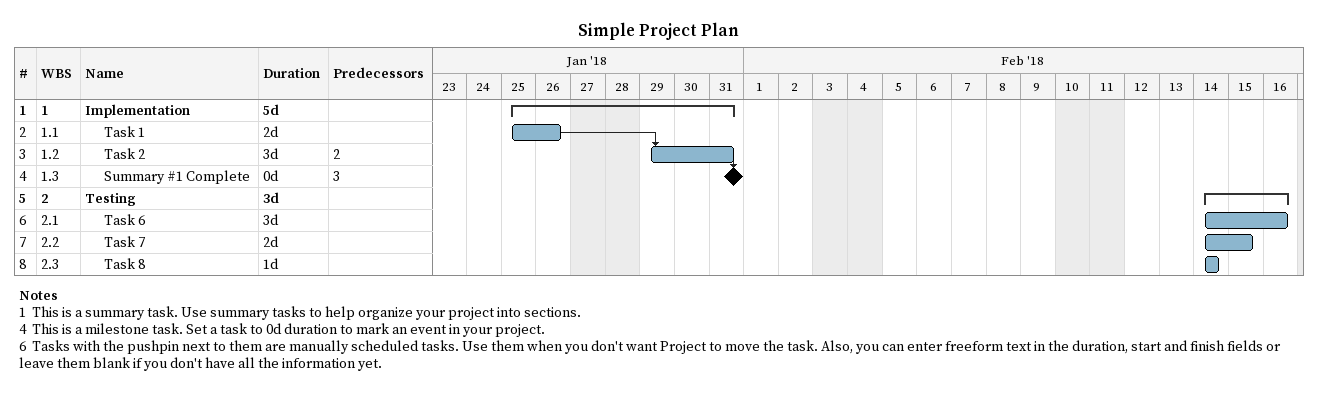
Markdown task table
Simple Project Plan

| ID | WBS | Task | Duration | Start | Finish | Predecessors |
|---|---|---|---|---|---|---|
| 1 | 1 | **Implementation** | 5d | 2018-01-25 | 2018-01-31 |  |
| 2 | 1.1 | Task 1 | 2d | 2018-01-25 | 2018-01-26 |  |
| 3 | 1.2 | Task 2 | 3d | 2018-01-29 | 2018-01-31 | 2 |
| 4 | 1.3 | Summary #1 Complete | 0d | 2018-01-31 | 2018-01-31 | 3 |
| 5 | 2 | **Testing** | 3d | 2018-02-14 | 2018-02-16 |  |
| 6 | 2.1 | Task 6 | 3d | 2018-02-14 | 2018-02-16 |  |
| 7 | 2.2 | Task 7 | 2d | 2018-02-14 | 2018-02-15 |  |
| 8 | 2.3 | Task 8 | 1d | 2018-02-14 | 2018-02-14 |  |

Notes
- 1: This is a summary task. Use summary tasks to help organize your project into sections.
- 4: This is a milestone task. Set a task to 0d duration to mark an event in your project.
- 6: Tasks with the pushpin next to them are manually scheduled tasks. Use them when you don't want Project to move the task. Also, you can enter freeform text in the duration, start and finish fields or leave them blank if you don't have all the information yet.
